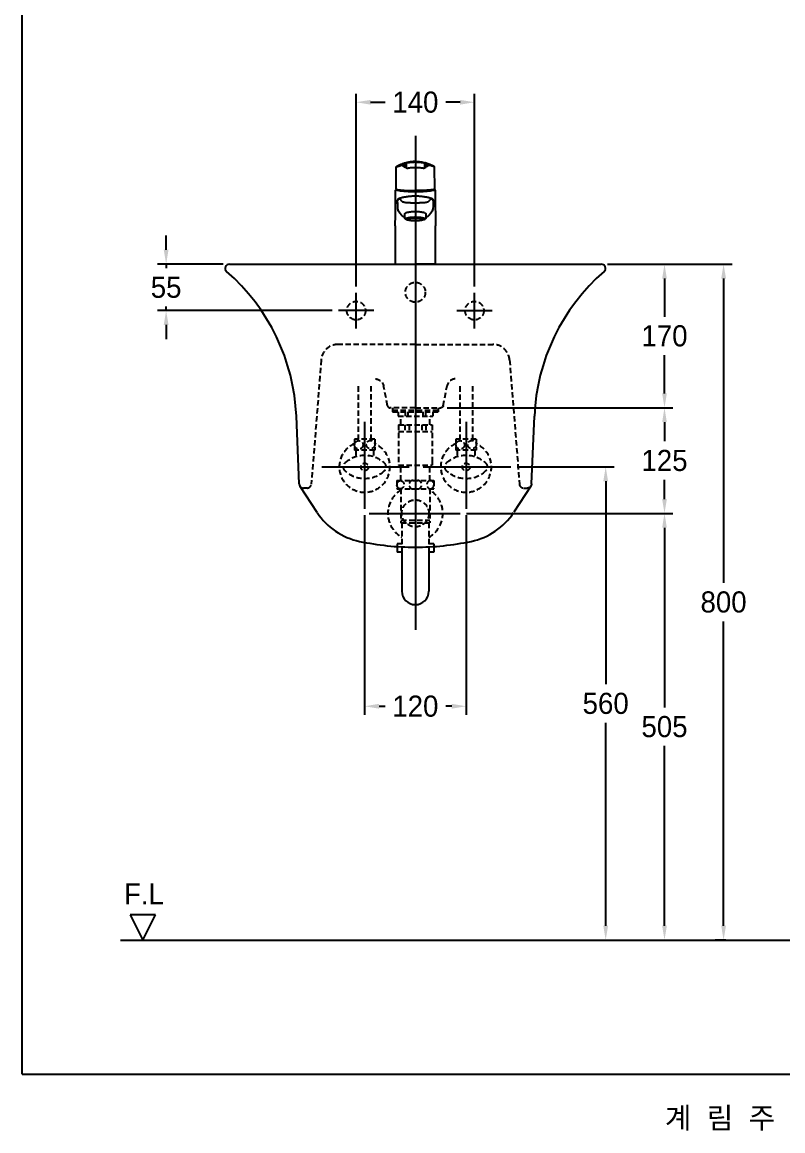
# Model space of a CAD drawing. Header units: millimetres. Extents: x 0 to 1800, y -67 to 2530.
# Drawn here: x 0 to 900, y -67 to 1245 of the extents above; entities that cross this region are included whole.
import ezdxf
from ezdxf.enums import TextEntityAlignment as Align
from ezdxf.lldxf.tags import DXFTag

# ---------------------------------------------------------------- set-up
doc = ezdxf.new("R2010")
doc.units = ezdxf.units.MM
doc.linetypes.add('DASHED2', pattern=[9.525, 6.35, -3.175])
for name, color, linetype in [('TEXT', 7, 'Continuous'), ('내부선 및 부속', 4, 'Continuous'), ('도각라인', 7, 'Continuous'), ('외형선', 3, 'Continuous'), ('점선', 6, 'DASHED2'), ('중심선', 1, 'DASHED'), ('치수선', 7, 'Continuous')]:
    doc.layers.add(name, color=color, linetype=linetype)
doc.styles.add('____', font='')
doc.styles.add('타이틀', font='H2GTRM.TTF', dxfattribs={"height": 25})
doc.styles.get('____').set_extended_font_data('굴림')
tags = doc.linetypes.add('DASHDOT', pattern=[70, 31, -13, 13, -13]).pattern_tags.tags
tags[10:11] = [DXFTag(74, 4), DXFTag(75, 0), DXFTag(340, '0'), DXFTag(46, 0.0), DXFTag(50, 0.0), DXFTag(44, 0.0), DXFTag(45, 0.0)]
tags[8:9] = [DXFTag(74, 4), DXFTag(75, 0), DXFTag(340, '0'), DXFTag(46, 0.0), DXFTag(50, 0.0), DXFTag(44, 0.0), DXFTag(45, 0.0)]
tags[6:7] = [DXFTag(74, 4), DXFTag(75, 0), DXFTag(340, '0'), DXFTag(46, 0.0), DXFTag(50, 0.0), DXFTag(44, 0.0), DXFTag(45, 0.0)]
tags[4:5] = [DXFTag(74, 4), DXFTag(75, 0), DXFTag(340, '0'), DXFTag(46, 0.0), DXFTag(50, 0.0), DXFTag(44, 0.0), DXFTag(45, 0.0)]
tags = doc.linetypes.add('DASHED', pattern=[25.72, 12.86, -12.86]).pattern_tags.tags
tags[6:7] = [DXFTag(74, 4), DXFTag(75, 0), DXFTag(340, '0'), DXFTag(46, 0.0), DXFTag(50, 0.0), DXFTag(44, 0.0), DXFTag(45, 0.0)]
tags[4:5] = [DXFTag(74, 4), DXFTag(75, 0), DXFTag(340, '0'), DXFTag(46, 0.0), DXFTag(50, 0.0), DXFTag(44, 0.0), DXFTag(45, 0.0)]
doc.dimstyles.new('MSADIM', dxfattribs={"dimtxt": 33, "dimasz": 17, "dimexe": 10, "dimexo": 7.5, "dimgap": 10, "dimtad": 0, "dimtih": 1, "dimtoh": 1, "dimdec": 0, "dimzin": 1, "dimdsep": 46, "dimtxsty": '____', "dimcen": 11.25, "dimadec": 0, "dimazin": 0, "dimtfac": 1, "dimtdec": 0, "dimtix": 1, "dimtmove": 0, "dimatfit": 3, "dimfxl": 0, "dimtolj": 1, "dimtzin": 1, "dimarcsym": 0})

# ---------------------------------------------------------------- blocks, each defined once
blk = doc.blocks.new('*D6')
at = {"layer": '치수선', "color": 0, "linetype": 'Continuous', "lineweight": -2}
for p, q in [((395.2, 932.4), (395.2, 1160.5)), ((535.2, 932.4), (535.2, 1160.5)), ((412.2, 1150.5), (429.3, 1150.5)), ((518.2, 1150.5), (501.2, 1150.5))]:
    blk.add_line(p, q, dxfattribs=at)
at = {"layer": '치수선', "color": 0, "linetype": 'Continuous'}
for points in [[(412.2, 1153.3), (412.2, 1147.7), (395.2, 1150.5)], [(518.2, 1153.3), (518.2, 1147.7), (535.2, 1150.5)]]:
    blk.add_solid(points, dxfattribs=at)
at = {"layer": '치수선', "color": 0, "linetype": 'Continuous', "insert": (465.2, 1150.5), "char_height": 25, "attachment_point": 5, "style": '____'}
blk.add_mtext('\\A1;140', dxfattribs=at)
blk = doc.blocks.new('*D7')
at = {"layer": '치수선', "color": 0, "linetype": 'Continuous', "lineweight": -2}
for p, q in [((170.3, 975.9), (170.3, 992.9)), ((237.7, 958.9), (160.3, 958.9)), ((170.3, 958.9), (170.3, 954.2)), ((170.3, 903.9), (170.3, 908.6)), ((366.7, 903.9), (160.3, 903.9)), ((170.3, 886.9), (170.3, 869.9))]:
    blk.add_line(p, q, dxfattribs=at)
at = {"layer": '치수선', "color": 0, "linetype": 'Continuous'}
for points in [[(167.5, 975.9), (173.2, 975.9), (170.3, 958.9)], [(167.5, 886.9), (173.2, 886.9), (170.3, 903.9)]]:
    blk.add_solid(points, dxfattribs=at)
at = {"layer": '치수선', "color": 0, "linetype": 'Continuous', "insert": (170.3, 931.4), "char_height": 25, "attachment_point": 5, "style": '____'}
blk.add_mtext('\\A1;55', dxfattribs=at)
blk = doc.blocks.new('*D8')
at = {"layer": '치수선', "color": 0, "linetype": 'Continuous', "lineweight": -2}
for p, q in [((692.7, 958.9), (770, 958.9)), ((760, 941.9), (760, 896.7)), ((760, 805.9), (760, 851)), ((502.7, 788.9), (770, 788.9))]:
    blk.add_line(p, q, dxfattribs=at)
at = {"layer": '치수선', "color": 0, "linetype": 'Continuous'}
for points in [[(757.2, 941.9), (762.8, 941.9), (760, 958.9)], [(757.2, 805.9), (762.8, 805.9), (760, 788.9)]]:
    blk.add_solid(points, dxfattribs=at)
at = {"layer": '치수선', "color": 0, "linetype": 'Continuous', "insert": (760, 873.9), "char_height": 25, "attachment_point": 5, "style": '____'}
blk.add_mtext('\\A1;170', dxfattribs=at)
blk = doc.blocks.new('*D9')
at = {"layer": '치수선', "color": 0, "linetype": 'Continuous', "lineweight": -2}
for p, q in [((502.7, 788.9), (770, 788.9)), ((760, 771.9), (760, 749.2)), ((760, 680.9), (760, 703.5)), ((525.7, 663.9), (770, 663.9))]:
    blk.add_line(p, q, dxfattribs=at)
at = {"layer": '치수선', "color": 0, "linetype": 'Continuous'}
for points in [[(757.2, 771.9), (762.8, 771.9), (760, 788.9)], [(757.2, 680.9), (762.8, 680.9), (760, 663.9)]]:
    blk.add_solid(points, dxfattribs=at)
at = {"layer": '치수선', "color": 0, "linetype": 'Continuous', "insert": (760, 726.4), "char_height": 25, "attachment_point": 5, "style": '____'}
blk.add_mtext('\\A1;125', dxfattribs=at)
blk = doc.blocks.new('*D10')
at = {"layer": '치수선', "color": 0, "linetype": 'Continuous', "lineweight": -2}
for p, q in [((525.7, 663.9), (770, 663.9)), ((760, 646.9), (760, 434.2)), ((760, 175.9), (760, 388.6)), ((733.1, 158.9), (770, 158.9))]:
    blk.add_line(p, q, dxfattribs=at)
at = {"layer": '치수선', "color": 0, "linetype": 'Continuous'}
for points in [[(757.2, 646.9), (762.8, 646.9), (760, 663.9)], [(757.2, 175.9), (762.8, 175.9), (760, 158.9)]]:
    blk.add_solid(points, dxfattribs=at)
at = {"layer": '치수선', "color": 0, "linetype": 'Continuous', "insert": (760, 411.4), "char_height": 25, "attachment_point": 5, "style": '____'}
blk.add_mtext('\\A1;505', dxfattribs=at)
blk = doc.blocks.new('*D11')
at = {"layer": '치수선', "color": 0, "linetype": 'Continuous', "lineweight": -2}
for p, q in [((692.7, 958.9), (839.9, 958.9)), ((829.9, 941.9), (829.9, 581.7)), ((829.9, 175.9), (829.9, 536.1)), ((832.4, 158.9), (819.9, 158.9))]:
    blk.add_line(p, q, dxfattribs=at)
at = {"layer": '치수선', "color": 0, "linetype": 'Continuous'}
for points in [[(827.1, 941.9), (832.8, 941.9), (829.9, 958.9)], [(827.1, 175.9), (832.8, 175.9), (829.9, 158.9)]]:
    blk.add_solid(points, dxfattribs=at)
at = {"layer": '치수선', "color": 0, "linetype": 'Continuous', "insert": (829.9, 558.9), "char_height": 25, "attachment_point": 5, "style": '____'}
blk.add_mtext('\\A1;800', dxfattribs=at)
blk = doc.blocks.new('*D12')
at = {"layer": '치수선', "color": 0, "linetype": 'Continuous', "lineweight": -2}
for p, q in [((585.5, 718.9), (700.4, 718.9)), ((690.4, 701.9), (690.4, 461.7)), ((690.4, 175.9), (690.4, 416.1)), ((678.5, 158.9), (700.4, 158.9))]:
    blk.add_line(p, q, dxfattribs=at)
at = {"layer": '치수선', "color": 0, "linetype": 'Continuous'}
for points in [[(687.6, 701.9), (693.3, 701.9), (690.4, 718.9)], [(687.6, 175.9), (693.3, 175.9), (690.4, 158.9)]]:
    blk.add_solid(points, dxfattribs=at)
at = {"layer": '치수선', "color": 0, "linetype": 'Continuous', "insert": (690.4, 438.9), "char_height": 25, "attachment_point": 5, "style": '____'}
blk.add_mtext('\\A1;560', dxfattribs=at)
blk = doc.blocks.new('*D13')
at = {"layer": '치수선', "color": 0, "linetype": 'Continuous', "lineweight": -2}
for p, q in [((405.2, 661.8), (405.2, 425.6)), ((525.2, 661.8), (525.2, 425.6)), ((422.2, 435.6), (429.3, 435.6)), ((508.2, 435.6), (501.2, 435.6))]:
    blk.add_line(p, q, dxfattribs=at)
at = {"layer": '치수선', "color": 0, "linetype": 'Continuous'}
for points in [[(422.2, 438.5), (422.2, 432.8), (405.2, 435.6)], [(508.2, 438.5), (508.2, 432.8), (525.2, 435.6)]]:
    blk.add_solid(points, dxfattribs=at)
at = {"layer": '치수선', "color": 0, "linetype": 'Continuous', "insert": (465.2, 435.6), "char_height": 25, "attachment_point": 5, "style": '____'}
blk.add_mtext('\\A1;120', dxfattribs=at)

msp = doc.modelspace()

# ---------------------------------------------------------------- linework, layer by layer
at = {"layer": '내부선 및 부속', "linetype": 'Continuous'}
for p, q in [((442.4, 1048.4), (442.6, 1072.8)), ((442.6, 1072.8), (442.6, 1073.7)), ((487.9, 1073.7), (487.9, 1073.7)), ((487.9, 1072.8), (487.9, 1073.7)), ((488.1, 1048.4), (487.9, 1072.8)), ((452.7, 1013.7), (452.7, 1018.4)), ((477.7, 1018.4), (477.7, 1013.7)), ((443.5, 624.6), (443.5, 617.9)), ((449.2, 617.9), (443.5, 617.9)), ((449.2, 624.3), (449.2, 571.9)), ((481.2, 624.3), (481.2, 571.9)), ((487, 617.9), (481.2, 617.9)), ((487, 624.6), (487, 617.9))]:
    msp.add_line(p, q, dxfattribs=at)
for centre, radius, start, end in [((447.8, 1069.6), 6.17, 40.9394, 90.3276), ((482.6, 1069.6), 6.17, 89.6724, 139.0606), ((465.2, 571.9), 16, 180, 0)]:
    msp.add_arc(centre, radius, start, end, dxfattribs=at)
for points, degree, knots in [([(448.3, 1076.9), (447.9, 1076.7), (447.3, 1076.5), (446.1, 1076), (444.9, 1075.5), (444, 1075.1), (443.5, 1074.8), (443.4, 1074.7), (443.3, 1074.6)], 3, [0, 0, 0, 0, 0.125751, 0.25087, 0.500195, 0.749311, 0.874844, 1, 1, 1, 1]), ([(453.2, 1078.8), (453.2, 1078.8), (453, 1078.7), (452.5, 1078.5), (451.8, 1078.2), (451.2, 1078), (450.8, 1077.8)], 3, [0, 0, 0, 0, 0.248773, 0.499961, 0.748114, 1, 1, 1, 1]), ([(453.2, 1078.8), (455, 1079.4), (458.6, 1080.3), (464.6, 1080.8), (471, 1080.4), (475, 1079.5), (477.3, 1078.8)], 3, [0, 0, 0, 0, 0.172614, 0.472869, 0.772389, 1, 1, 1, 1]), ([(455, 1078.7), (455, 1078.7), (455, 1078.7), (454.8, 1078.9), (454.7, 1078.9), (454.5, 1079), (454.4, 1079.1), (454.3, 1079.1)], 3, [0, 0, 0, 0, 0.121408, 0.121408, 0.607064, 0.607064, 1, 1, 1, 1]), ([(464.6, 1079.4), (464.2, 1079.4), (463.4, 1079.4), (462.2, 1079.3), (460.3, 1079.2), (458.4, 1079), (456.8, 1078.8), (455.9, 1078.7), (455.2, 1078.6), (455.1, 1078.7), (455, 1078.7)], 3, [0, 0, 0, 0, 0.08364, 0.166971, 0.251297, 0.499774, 0.623968, 0.749249, 0.875394, 1, 1, 1, 1]), ([(475.4, 1078.7), (475.4, 1078.7), (475.3, 1078.7), (475, 1078.7), (474.5, 1078.7), (473.7, 1078.8), (472.1, 1079), (470, 1079.2), (467.6, 1079.3), (466.4, 1079.4), (465.8, 1079.4)], 3, [0, 0, 0, 0, 0.083171, 0.166327, 0.250973, 0.376329, 0.500728, 0.749101, 0.874813, 1, 1, 1, 1]), ([(476.2, 1079.1), (476.1, 1079.1), (476, 1079), (475.8, 1078.9), (475.7, 1078.9), (475.6, 1078.8), (475.5, 1078.7), (475.4, 1078.7)], 3, [0, 0, 0, 0, 0.458457, 0.458457, 0.729349, 0.729349, 1, 1, 1, 1]), ([(478.2, 1078.4), (478, 1078.5), (477.5, 1078.7), (477.3, 1078.8), (477.2, 1078.8)], 3, [0, 0, 0, 0, 0.503034, 1, 1, 1, 1]), ([(481.8, 1077), (481.5, 1077.1), (480.7, 1077.4), (479.7, 1077.8), (478.9, 1078.1), (478.4, 1078.3), (478.2, 1078.4)], 3, [0, 0, 0, 0, 0.250372, 0.500014, 0.748927, 1, 1, 1, 1]), ([(487.2, 1074.6), (487.1, 1074.7), (486.9, 1074.9), (486.3, 1075.2), (485.4, 1075.6), (484.1, 1076.1), (482.9, 1076.6), (482.2, 1076.9)], 3, [0, 0, 0, 0, 0.165694, 0.331798, 0.499885, 0.749156, 1, 1, 1, 1]), ([(442.6, 1073.7), (442.7, 1073.7), (442.9, 1073.9), (443.4, 1074.1), (444.3, 1074.5), (445.7, 1075.1), (447, 1075.5), (447.8, 1075.8)], 3, [0, 0, 0, 0, 0.154023, 0.3203, 0.498135, 0.714224, 1, 1, 1, 1]), ([(454.6, 1072.9), (455.5, 1072.6), (455.6, 1072.6), (455.9, 1072.6), (456.6, 1072.7), (458.1, 1072.9), (460.6, 1073.2), (462.9, 1073.4), (464, 1073.4), (464.6, 1073.4)], 3, [0, 0, 0, 0, 0.083754, 0.167101, 0.251369, 0.500054, 0.748883, 0.875168, 1, 1, 1, 1]), ([(465.8, 1073.4), (466.2, 1073.4), (466.9, 1073.4), (468.1, 1073.3), (470, 1073.2), (471.8, 1073), (473.3, 1072.8), (474.2, 1072.7), (474.8, 1072.6), (474.9, 1072.6), (475, 1072.6)], 3, [0, 0, 0, 0, 0.083297, 0.166448, 0.250981, 0.499317, 0.623286, 0.748997, 0.874882, 1, 1, 1, 1]), ([(487.9, 1073.7), (487.8, 1073.7), (487.6, 1073.9), (487, 1074.1), (486.1, 1074.5), (484.8, 1075.1), (483.4, 1075.5), (482.7, 1075.8)], 3, [0, 0, 0, 0, 0.154023, 0.3203, 0.498135, 0.714224, 1, 1, 1, 1]), ([(441.7, 1046), (441.7, 1046), (441.7, 1046.1), (441.8, 1046.5), (442.2, 1046.9), (442.7, 1047.2), (443, 1047.3), (443.2, 1047.4)], 3, [0, 0, 0, 0, 0.04006, 0.118961, 0.377798, 0.727526, 1, 1, 1, 1]), ([(442.5, 1047.7), (442.6, 1047.6), (442.9, 1047.4), (443.7, 1047.2), (444.2, 1047.1), (445.5, 1046.9), (446.3, 1046.8), (448, 1046.6), (448.9, 1046.5), (452.1, 1046.2), (454.5, 1046.1), (459.7, 1045.9), (462.4, 1045.9), (465.2, 1045.9)], 3, [0, 0, 0, 0, 0.125, 0.125, 0.25, 0.25, 0.375, 0.375, 0.5, 0.5, 0.75, 0.75, 1, 1, 1, 1]), ([(442.7, 1046.9), (442.7, 1046.6), (443.8, 1046.2), (447.7, 1045.6), (450.5, 1045.4), (453.9, 1045.2)], 3, [0, 0, 0, 0, 0.5, 0.5, 1, 1, 1, 1]), ([(453.9, 1045.2), (455.6, 1045.1), (457.4, 1045), (461.3, 1044.9), (463.2, 1044.9), (465.2, 1044.9)], 3, [0, 0, 0, 0, 0.5, 0.5, 1, 1, 1, 1]), ([(488, 1047.7), (487.7, 1047.4), (486.9, 1047.2), (484.9, 1046.9), (484.2, 1046.8), (482.5, 1046.6), (481.5, 1046.5), (479.4, 1046.3), (478.3, 1046.3), (476, 1046.1), (474.7, 1046.1), (470.8, 1045.9), (468, 1045.9), (465.2, 1045.9)], 3, [0, 0, 0, 0, 0.25, 0.25, 0.375, 0.375, 0.5, 0.5, 0.625, 0.625, 0.75, 0.75, 1, 1, 1, 1]), ([(465.2, 1044.9), (467.2, 1044.9), (469.2, 1044.9), (473, 1045), (474.8, 1045.1), (476.6, 1045.2)], 3, [0, 0, 0, 0, 0.5, 0.5, 1, 1, 1, 1]), ([(476.6, 1045.2), (480, 1045.4), (482.8, 1045.6), (486.7, 1046.2), (487.7, 1046.6), (487.7, 1046.9)], 3, [0, 0, 0, 0, 0.5, 0.5, 1, 1, 1, 1]), ([(487.3, 1047.4), (487.6, 1047.3), (487.9, 1047.2), (488.2, 1046.9), (488.7, 1045.9)], 3, [0, 0, 0, 0, 0.891166, 1, 1, 1, 1]), ([(443.2, 1031.9), (443.2, 1031.8), (443.1, 1031.5), (442.9, 1031.2), (442.7, 1031), (442.5, 1031), (442.2, 1031.3), (441.9, 1031.9), (441.8, 1032.5), (441.7, 1035.1)], 3, [0, 0, 0, 0, 0.092253, 0.195753, 0.310078, 0.438828, 0.61431, 0.927777, 1, 1, 1, 1]), ([(444.2, 1034.4), (444.1, 1034), (443.8, 1033.4), (443.5, 1032.5), (443.3, 1032), (443.2, 1031.9)], 3, [0, 0, 0, 0, 0.499854, 0.864283, 1, 1, 1, 1]), ([(448.1, 1034.9), (447.9, 1035), (447.6, 1035.5), (447.1, 1035.8), (446.6, 1036), (446, 1036), (445.3, 1035.8), (444.8, 1035.3), (444.4, 1034.7), (444.2, 1034.4)], 3, [0, 0, 0, 0, 0.11347, 0.234522, 0.363327, 0.50003, 0.67978, 0.846318, 1, 1, 1, 1]), ([(452.7, 1014.2), (451.3, 1014.9), (449.9, 1015.8), (445.9, 1019.7), (444.3, 1023.5), (444.3, 1027.4)], 3, [0, 0, 0, 0, 0.290936, 0.290936, 1, 1, 1, 1]), ([(449.9, 1032.6), (449.8, 1032.8), (449.5, 1033), (449.3, 1033.3), (449.1, 1033.5), (448.9, 1033.7), (448.6, 1034), (448.4, 1034.4), (448.2, 1034.7), (448.1, 1034.9)], 3, [0, 0, 0, 0, 0.148029, 0.285468, 0.333976, 0.413001, 0.536729, 0.76998, 1, 1, 1, 1]), ([(458.3, 1031.3), (457.8, 1031.3), (456.7, 1031.3), (454.8, 1031.5), (452.8, 1031.7), (450.9, 1032.1), (450.3, 1032.4), (449.9, 1032.6)], 3, [0, 0, 0, 0, 0.126608, 0.254892, 0.513961, 0.738508, 1, 1, 1, 1]), ([(465.2, 1031.1), (464.6, 1031.1), (463.5, 1031.1), (461.7, 1031.2), (460, 1031.2), (458.8, 1031.3), (458.3, 1031.3)], 3, [0, 0, 0, 0, 0.245502, 0.497794, 0.749011, 1, 1, 1, 1]), ([(472.2, 1031.3), (471.6, 1031.3), (470.5, 1031.3), (468.9, 1031.2), (467.1, 1031.1), (465.9, 1031.1), (465.2, 1031.1)], 3, [0, 0, 0, 0, 0.252282, 0.502311, 0.712942, 1, 1, 1, 1]), ([(480.5, 1032.6), (480.4, 1032.5), (480.1, 1032.3), (479.4, 1032.1), (478.6, 1031.9), (477.3, 1031.6), (475.6, 1031.5), (473.7, 1031.3), (472.7, 1031.3), (472.2, 1031.3)], 3, [0, 0, 0, 0, 0.134492, 0.261766, 0.379705, 0.486505, 0.745341, 0.873507, 1, 1, 1, 1]), ([(486.2, 1027.4), (486.2, 1023.5), (484.5, 1019.7), (480.5, 1015.8), (479.2, 1014.9), (477.7, 1014.2)], 3, [0, 0, 0, 0, 0.709091, 0.709091, 1, 1, 1, 1]), ([(480.5, 1032.6), (481, 1033.1), (481.4, 1033.5), (481.8, 1034), (481.9, 1034.2), (482.2, 1034.5), (482.3, 1034.7), (482.4, 1034.9)], 3, [0, 0, 0, 0, 0.500004, 0.500004, 0.750006, 0.750006, 1, 1, 1, 1]), ([(486.2, 1034.4), (486.1, 1034.6), (485.8, 1035.1), (485.4, 1035.5), (484.9, 1035.9), (484.4, 1036), (483.7, 1036), (483, 1035.6), (482.6, 1035.1), (482.4, 1034.9)], 3, [0, 0, 0, 0, 0.114068, 0.235321, 0.363914, 0.49999, 0.680483, 0.847029, 1, 1, 1, 1]), ([(487.2, 1031.9), (487.2, 1032), (487, 1032.5), (486.7, 1033.4), (486.4, 1034), (486.2, 1034.4)], 3, [0, 0, 0, 0, 0.13594, 0.500146, 1, 1, 1, 1]), ([(488.8, 1035.1), (488.8, 1034.9), (488.8, 1034.5), (488.8, 1033.9), (488.7, 1032.8), (488.5, 1031.7), (488.1, 1031.1), (487.8, 1030.9), (487.5, 1031.1), (487.3, 1031.6), (487.2, 1031.9)], 3, [0, 0, 0, 0, 0.058074, 0.116031, 0.231715, 0.46298, 0.642043, 0.72089, 0.875045, 1, 1, 1, 1]), ([(465.2, 1010.1), (465, 1010.1), (464.4, 1010.1), (463.5, 1010.1), (462.3, 1010.2), (461.2, 1010.2), (460.2, 1010.3), (459.1, 1010.5), (458.2, 1010.6), (457.2, 1010.8), (456.4, 1011), (455.6, 1011.2), (454.9, 1011.5), (454.3, 1011.8), (453.8, 1012.1), (453.3, 1012.4), (453, 1012.7), (452.8, 1013.1), (452.7, 1013.5), (452.7, 1013.7), (452.7, 1013.7)], 3, [0, 0, 0, 0, 0.03216, 0.093309, 0.154497, 0.215742, 0.27708, 0.338559, 0.40024, 0.462211, 0.5246, 0.587601, 0.651523, 0.716856, 0.784287, 0.842861, 0.892186, 0.93599, 0.977075, 1, 1, 1, 1]), ([(454.6, 1011.8), (454.8, 1011.9), (455.3, 1012.1), (455.6, 1012.2), (455.9, 1012.4), (456.3, 1012.5), (456.7, 1012.6), (457.5, 1012.8), (458, 1012.9), (458.4, 1012.9), (458.9, 1013), (459.4, 1013.1), (459.9, 1013.2), (460.5, 1013.2), (461, 1013.3), (461.5, 1013.3), (462.1, 1013.4), (462.6, 1013.4), (463.1, 1013.4), (463.7, 1013.4), (464.2, 1013.4), (464.7, 1013.5), (465.2, 1013.5)], 2, [0, 0, 0, 0.080037, 0.16367, 0.16367, 0.247303, 0.247303, 0.330936, 0.414569, 0.414569, 0.498202, 0.498202, 0.581835, 0.581835, 0.665468, 0.665468, 0.749101, 0.749101, 0.832734, 0.832734, 0.916367, 0.916367, 1, 1, 1]), ([(477.7, 1013.7), (477.7, 1013.7), (477.7, 1013.5), (477.6, 1013.1), (477.4, 1012.8), (477.2, 1012.4), (476.8, 1012.1), (476.3, 1011.8), (475.7, 1011.5), (475, 1011.3), (474.2, 1011), (473.4, 1010.8), (472.4, 1010.6), (471.5, 1010.5), (470.4, 1010.4), (469.4, 1010.3), (468.3, 1010.2), (467.1, 1010.1), (466.1, 1010.1), (465.5, 1010.1), (465.2, 1010.1)], 3, [0, 0, 0, 0, 0.021022, 0.063347, 0.106004, 0.151989, 0.204422, 0.265513, 0.33275, 0.399542, 0.464481, 0.528085, 0.590824, 0.652997, 0.714792, 0.77633, 0.837693, 0.898939, 0.960114, 1, 1, 1, 1]), ([(465.2, 1013.5), (465.7, 1013.5), (466.3, 1013.4), (466.8, 1013.4), (467.3, 1013.4), (467.9, 1013.4), (468.4, 1013.4), (468.9, 1013.3), (469.5, 1013.3), (470, 1013.2), (471, 1013.1), (471.5, 1013), (472, 1012.9), (472.5, 1012.9), (472.9, 1012.8), (473.8, 1012.6), (474.2, 1012.5), (474.5, 1012.4), (474.8, 1012.2), (475.2, 1012.1), (475.4, 1012), (475.7, 1011.9), (475.9, 1011.8)], 2, [0, 0, 0, 0.083632, 0.083632, 0.167265, 0.167265, 0.250897, 0.250897, 0.33453, 0.33453, 0.418162, 0.501795, 0.501795, 0.585427, 0.585427, 0.66906, 0.752692, 0.752692, 0.836324, 0.836324, 0.919957, 0.919957, 1, 1, 1]), ([(441.5, 1004.1), (441.5, 1004.1), (441.5, 1003.8), (441.5, 1002.9), (441.5, 1000.1), (441.4, 997.1), (441.4, 994.6), (441.4, 994.1)], 3, [0, 0, 0, 0, 0.015047, 0.091734, 0.245109, 0.85861, 1, 1, 1, 1]), ([(489, 994.1), (489, 994.6), (489, 997.1), (489, 1000.1), (489, 1002.9), (489, 1003.8), (489, 1004.1), (489, 1004.1)], 3, [0, 0, 0, 0, 0.14139, 0.754891, 0.908266, 0.984953, 1, 1, 1, 1]), ([(441.2, 958.9), (441.3, 958.9), (441.6, 958.9), (442.9, 958.9), (445.1, 958.9), (448.1, 958.9), (451.8, 958.9), (454.9, 958.9), (457.1, 958.9), (458.6, 958.9), (461.3, 958.9), (463.7, 958.9), (465.2, 958.9)], 3, [0, 0, 0, 0, 0.110224, 0.237337, 0.364449, 0.491562, 0.618675, 0.745787, 0.777565, 0.809343, 0.8729, 1, 1, 1, 1]), ([(489.2, 958.9), (489.2, 958.9), (489.2, 958.9), (489.1, 958.9), (488.9, 958.9), (488.2, 958.9), (486.6, 958.9), (485.2, 958.9), (483.4, 958.9), (480.9, 958.9), (478.8, 958.9), (476.1, 958.9), (472.1, 958.9), (468.7, 958.9), (467.1, 958.9), (465.9, 958.9), (465.2, 958.9)], 2, [0, 0, 0, 0.015625, 0.03125, 0.0625, 0.125, 0.25, 0.331633, 0.392857, 0.5, 0.581633, 0.642857, 0.75, 0.875, 0.9375, 0.9625, 1, 1, 1])]:
    msp.add_open_spline(points, degree=degree, knots=knots, dxfattribs=at)
for points, degree in [([(448.2, 1076.8), (448.4, 1076.9), (448.5, 1077)], 2), ([(448.6, 1077), (448.5, 1076.9), (448.4, 1076.9), (448.3, 1076.9)], 3), ([(450.8, 1077.8), (450.2, 1077.6), (449.4, 1077.3), (448.6, 1077)], 3), ([(452.5, 1073.7), (452.5, 1075.1), (452.5, 1076.5), (452.5, 1077.9)], 3), ([(454.3, 1077.7), (454.3, 1076.8), (454.3, 1075.9)], 2), ([(465.8, 1079.4), (465.4, 1079.4), (465, 1079.4), (464.6, 1079.4)], 3), ([(476.2, 1077.7), (476.2, 1078.1), (475.8, 1078.6), (475.4, 1078.7)], 3), ([(476.2, 1077.7), (476.2, 1076.8), (476.2, 1075.9)], 2), ([(478, 1077.9), (478, 1076.5), (478, 1075.1), (478, 1073.7)], 3), ([(478, 1073.7), (478, 1075.1), (478, 1076.5), (478, 1077.9)], 3), ([(482.2, 1076.9), (482.1, 1076.9), (482, 1076.9), (481.8, 1077)], 3), ([(481.9, 1077), (482.1, 1076.9), (482.3, 1076.8)], 2), ([(454.6, 1072.9), (453.5, 1073.3), (452.5, 1073.7)], 2), ([(454.3, 1075.9), (454.3, 1074.8), (454.3, 1073.6)], 2), ([(454.6, 1072.9), (454.4, 1073.1), (454.3, 1073.4), (454.3, 1073.6)], 3), ([(465.8, 1073.4), (465.2, 1073.4), (464.6, 1073.4)], 2), ([(475.9, 1072.9), (476.9, 1073.3), (478, 1073.7)], 2), ([(476.2, 1075.9), (476.2, 1074.8), (476.2, 1073.6)], 2), ([(487.9, 1073.7), (487.9, 1074.1), (487.6, 1074.5), (487.2, 1074.6)], 3), ([(441.7, 1035.1), (441.7, 1038.7), (441.7, 1042.3), (441.7, 1045.9)], 3), ([(442.4, 1047.8), (442.4, 1047.8), (442.4, 1048.1), (442.4, 1048.4)], 3), ([(442.5, 1047.7), (442.5, 1047.7), (442.4, 1047.7), (442.4, 1047.8)], 3), ([(443.2, 1047.4), (442.8, 1047), (442.7, 1047), (442.7, 1046.9)], 3), ([(444.5, 1035.2), (445.2, 1036.5), (446, 1037)], 2), ([(446, 1037), (456.2, 1039.7), (465.4, 1039.7)], 2), ([(465.1, 1039.7), (474.2, 1039.7), (484.4, 1037)], 2), ([(484.4, 1037), (485.3, 1036.5), (486, 1035.2)], 2), ([(487.7, 1046.9), (487.7, 1047), (487.7, 1047), (487.3, 1047.4)], 3), ([(488, 1047.8), (488.1, 1047.8), (488.1, 1048.1), (488.1, 1048.4)], 3), ([(488, 1047.8), (488, 1047.7), (488, 1047.7), (488, 1047.7)], 3), ([(488.7, 1045.9), (488.8, 1042.3), (488.8, 1038.7), (488.8, 1035.1)], 3), ([(441.5, 1004.1), (441.5, 1011.3), (441.6, 1018.5), (441.6, 1025.8)], 3), ([(441.6, 1025.8), (441.6, 1028.9), (441.6, 1032), (441.7, 1035.1)], 3), ([(444.2, 1034.4), (444.2, 1034.7), (444.3, 1035), (444.6, 1035.3)], 3), ([(444.3, 1027.4), (444.3, 1029.7), (444.3, 1032), (444.2, 1034.4)], 3), ([(444.3, 1027.4), (444.3, 1027.4), (444.3, 1027.4), (444.3, 1027.4)], 3), ([(485.9, 1035.3), (486.1, 1035), (486.2, 1034.7), (486.2, 1034.4)], 3), ([(486.2, 1034.4), (486.2, 1032), (486.2, 1029.7), (486.2, 1027.4)], 3), ([(486.2, 1027.4), (486.2, 1027.4), (486.2, 1027.4), (486.2, 1027.4)], 3), ([(488.8, 1035.1), (488.8, 1032), (488.8, 1028.9), (488.8, 1025.8)], 3), ([(488.8, 1025.8), (488.9, 1020), (488.9, 1014.3), (489, 1004.1)], 3), ([(441.4, 994.1), (441.4, 982.4), (441.3, 970.6), (441.2, 958.9)], 3), ([(489.2, 958.9), (489.2, 970.6), (489.1, 982.4), (489, 994.1)], 3), ([(441.2, 958.9), (441.2, 958.9), (441.2, 958.9)], 2), ([(489.2, 958.9), (489.2, 958.9), (489.2, 958.9)], 2)]:
    msp.add_open_spline(points, degree=degree, dxfattribs=at)
for points, weights in [([(448.5, 1077), (448.6, 1077), (448.6, 1077)], [0.999868571758, 0.985788583755, 0.973063528538]), ([(455, 1078.7), (454.2, 1078.5), (454.3, 1077.7)], [1, 0.785155773163, 1]), ([(475, 1072.6), (476.2, 1072.3), (476.2, 1073.6)], [1, 0.610394537449, 1]), ([(453.2, 1012.6), (455.8, 1014.7), (465.2, 1014.7)], [0.911089301109, 0.761760473251, 1]), ([(465.2, 1021.3), (477.7, 1021.3), (477.7, 1018.4)], [1, 0.707106769085, 1]), ([(465.2, 1014.7), (474.7, 1014.7), (477.2, 1012.6)], [1, 0.7617623806, 0.911086916924])]:
    msp.add_rational_spline(points, weights, degree=2, dxfattribs=at)
for points, weights, knots in [([(452.5, 1077.9), (452.5, 1078.3), (452.9, 1078.7), (453, 1078.8), (453.2, 1078.8)], [0.857696473598, 0.828921318054, 1, 0.927208960056, 0.890598535538], [0, 0, 0, 0.701517, 0.701517, 1, 1, 1]), ([(477.2, 1078.8), (477.4, 1078.8), (477.6, 1078.7), (478, 1078.4), (478, 1077.9)], [0.890763700008, 0.927372932434, 1, 0.828757882118, 0.857751607895], [0, 0, 0, 0.297812, 0.297812, 1, 1, 1]), ([(442.6, 1073.7), (442.6, 1074.1), (442.9, 1074.4), (443.1, 1074.6), (443.3, 1074.6)], [0.853807806969, 0.847449600697, 1, 0.908279657364, 0.874004244804], [0, 0, 0, 0.624514, 0.624514, 1, 1, 1]), ([(452.7, 1018.4), (452.7, 1018.4), (452.7, 1018.4), (452.7, 1021.3), (465.2, 1021.3)], [0.999898374081, 0.999949157238, 1, 0.707106769085, 1], [0, 0, 0, 0.000173, 0.000173, 1, 1, 1])]:
    msp.add_rational_spline(points, weights, degree=2, knots=knots, dxfattribs=at)
at = {"layer": '도각라인'}
for q in [(0, 2530), (1800, 0)]:
    msp.add_line((0, 0), q, dxfattribs=at)
at = {"layer": '외형선', "linetype": 'Continuous'}
for p, q in [((245.2, 958.9), (685.2, 958.9)), ((327.7, 698.7), (324.4, 778.8)), ((602.7, 698.7), (606.1, 778.8)), ((328.5, 696.1), (348.7, 665.3)), ((601.9, 696.1), (581.7, 665.3)), ((157.6, 188.9), (127.6, 188.9)), ((127.6, 188.9), (142.6, 158.9)), ((142.6, 158.9), (157.6, 188.9)), ((116.5, 158.9), (1535.9, 158.9))]:
    msp.add_line(p, q, dxfattribs=at)
at = {"layer": '외형선', "linetype": 'Continuous', "flags": 128}
msp.add_lwpolyline([(602.7, 698.7, -0.135132), (601.9, 696.1)], format="xyb", dxfattribs=at)
at = {"layer": '외형선', "linetype": 'Continuous'}
for centre, radius, start, end in [((245.2, 953.9), 5, 89.9985, 229.0344), ((685.2, 953.9), 5, 310.9656, 89.9985), ((84.6, 768.9), 240, 2.3818, 49.0344), ((845.8, 768.9), 240, 130.9656, 177.6182), ((332.7, 698.9), 5, 182.3831, 213.1666), ((415.7, 709), 80, 213.5742, 258.0849), ((514.8, 709), 80, 281.9151, 326.4258), ((465.2, 943.9), 320, 258.0849, 270), ((465.2, 943.9), 320, 270, 281.9151)]:
    msp.add_arc(centre, radius, start, end, dxfattribs=at)
at = {"layer": '점선'}
for p, q in [((465.2, 863.9), (373.7, 863.9)), ((465.2, 863.9), (556.8, 863.9)), ((353.8, 845.5), (342.1, 698.5)), ((576.7, 845.5), (588.4, 698.5)), ((397.7, 814.3), (397.7, 751.6)), ((412.7, 814.5), (412.7, 751.6)), ((432.3, 791.3), (427.7, 814.9)), ((498.2, 791.3), (502.7, 814.9)), ((517.7, 814.3), (517.7, 751.6)), ((532.7, 814.5), (532.7, 751.6)), ((465.2, 788.9), (435.2, 788.9)), ((438.2, 788.9), (438.2, 783.9)), ((465.2, 788.9), (495.2, 788.9)), ((492.2, 788.9), (492.2, 783.9)), ((438.2, 785.9), (492.2, 785.9)), ((438.2, 783.9), (492.2, 783.9)), ((444.7, 783.9), (444.7, 778.9)), ((444.7, 778.9), (485.7, 778.9)), ((448.2, 768.9), (448.2, 778.9)), ((453.2, 783.9), (453.2, 778.9)), ((456.2, 783.9), (456.2, 778.9)), ((474.2, 783.9), (474.2, 778.9)), ((477.2, 783.9), (477.2, 778.9)), ((482.2, 768.9), (482.2, 778.9)), ((485.7, 783.9), (485.7, 778.9)), ((445.2, 768.9), (445.2, 720.9)), ((445.2, 768.9), (485.2, 768.9)), ((452.7, 768.9), (452.7, 760.9)), ((457.7, 768.9), (457.7, 760.9)), ((472.7, 768.9), (472.7, 760.9)), ((477.7, 768.9), (477.7, 760.9)), ((485.2, 768.9), (485.2, 724.1)), ((393.2, 751.6), (393.2, 738.6)), ((417.2, 751.6), (393.2, 751.6)), ((417.2, 751.6), (417.2, 738.6)), ((445.2, 760.9), (485.2, 760.9)), ((513.2, 751.6), (513.2, 738.6)), ((537.2, 751.6), (513.2, 751.6)), ((537.2, 751.6), (537.2, 738.6)), ((417.2, 738.6), (393.2, 738.6)), ((394.7, 738.6), (394.7, 731.2)), ((415.7, 738.6), (415.7, 731.2)), ((537.2, 738.6), (513.2, 738.6)), ((514.7, 738.6), (514.7, 731.2)), ((535.7, 738.6), (535.7, 731.2)), ((485.2, 724.1), (485.2, 720.9)), ((445.2, 720.9), (485.2, 720.9)), ((448.2, 702.9), (448.2, 720.9)), ((482.2, 702.9), (482.2, 720.9)), ((443.2, 702.9), (487.2, 702.9)), ((443.2, 702.9), (443.2, 692.9)), ((487.2, 702.9), (487.2, 692.9)), ((337.1, 693.9), (332.7, 693.9)), ((443.2, 692.9), (487.2, 692.9)), ((448.2, 692.9), (448.2, 652.9)), ((482.2, 692.9), (482.2, 652.9)), ((593.3, 693.9), (597.7, 693.9)), ((448.2, 655.9), (482.2, 655.9)), ((448.2, 652.9), (482.2, 652.9)), ((449.2, 652.9), (449.2, 624.3)), ((481.2, 652.9), (481.2, 624.3)), ((449.2, 627.9), (443.5, 627.9)), ((443.5, 627.9), (443.5, 624.6)), ((487, 627.9), (481.2, 627.9)), ((487, 627.9), (487, 624.6))]:
    msp.add_line(p, q, dxfattribs=at)
at = {"layer": '점선', "flags": 128}
for points in [[(418, 823, -0.356963), (427.7, 814.9)], [(498.2, 791.3, -0.3599), (495.2, 788.9)], [(382.5, 713.7, -0.44), (382.5, 724)], [(382.5, 724, -0.388889), (428, 724)], [(428, 724, -0.44), (428, 713.7)], [(502.5, 713.7, -0.44), (502.5, 724)], [(502.5, 724, -0.388889), (548, 724)], [(548, 724, -0.44), (548, 713.7)], [(428, 713.7, -0.388889), (382.5, 713.7)], [(548, 713.7, -0.388889), (502.5, 713.7)], [(447.5, 692.9, -0.859727), (447.5, 702.8)], [(447.5, 702.8, -0.859727), (447.5, 692.9)], [(601.9, 696.1, -0.253192), (597.7, 693.9)]]:
    msp.add_lwpolyline(points, format="xyb", dxfattribs=at)
at = {"layer": '점선'}
for centre, radius in [((465.2, 925.6), 11.8), ((395.2, 903.9), 11), ((535.2, 903.9), 11), ((398.3, 745), 5), ((412.2, 745.3), 5), ((518.3, 745), 5), ((532.2, 745.3), 5), ((405.2, 718.9), 4.5), ((525.2, 718.9), 4.5), ((465.2, 663.9), 16)]:
    msp.add_circle(centre, radius, dxfattribs=at)
for centre, radius, start, end in [((373.7, 843.9), 20, 90, 175.4596), ((556.8, 843.9), 20, 4.5404, 90), ((512.5, 813), 10, 90.5972, 169.1759), ((435.2, 791.9), 3, 190.8241, 269.9992), ((405.2, 718.9), 30, 113.5781, 66.4217), ((525.2, 718.9), 30, 113.5781, 66.4217), ((332.7, 698.9), 5, 213.1669, 270), ((337.1, 698.9), 5, 270, 355.4596), ((462.7, 697.9), 5, 90, 270), ((467.7, 697.9), 5, 270, 90), ((483.7, 697.9), 5, 98.6269, 261.3731), ((482.2, 697.9), 5, 278.6269, 81.3731), ((593.3, 698.9), 5, 184.5404, 270), ((465.2, 663.9), 32.5, 121.5389, 240.5076), ((465.2, 663.9), 32.5, 299.4924, 58.4611)]:
    msp.add_arc(centre, radius, start, end, dxfattribs=at)
at = {"layer": '중심선', "linetype": 'DASHDOT'}
for p, q in [((465.2, 1110.6), (465.2, 525.9)), ((395.2, 882.9), (395.2, 924.9)), ((535.2, 882.9), (535.2, 924.9)), ((416.2, 903.9), (374.2, 903.9)), ((514.2, 903.9), (556.2, 903.9)), ((405.2, 772.3), (405.2, 669.3)), ((525.2, 772.3), (525.2, 669.3)), ((354.4, 718.9), (458, 718.9)), ((474.4, 718.9), (578, 718.9)), ((410.5, 663.9), (518.2, 663.9))]:
    msp.add_line(p, q, dxfattribs=at)

# ---------------------------------------------------------------- texts
at = {"layer": 'TEXT', "style": '타이틀'}
msp.add_text('F.L', height=25, dxfattribs=at).set_placement((144.1, 213.5), align=Align.MIDDLE)
msp.add_text('계  림  주  식  회  사', height=25, dxfattribs=at).set_placement((900, -51.7), align=Align.MIDDLE_CENTER)

# ---------------------------------------------------------------- dimensions: what is measured, and where the dimension line sits
at = {"layer": '치수선', "linetype": 'Continuous'}
for base, p1, p2, picture, middle in [((535.2, 1150.5), (395.2, 924.9), (535.2, 924.9), '*D6', (465.2, 1150.5)), ((525.2, 435.6), (405.2, 669.3), (525.2, 669.3), '*D13', (465.2, 435.6))]:
    dim = msp.add_linear_dim(base=base, p1=p1, p2=p2, dimstyle='MSADIM', override={"dimtxt": 25}, dxfattribs=at)
    dim.commit()
    dim.dimension.update_dxf_attribs({"geometry": picture, "text_midpoint": middle, "dimtype": 160})
for base, p1, p2, picture, middle in [((170.3, 903.9), (245.2, 958.9), (374.2, 903.9), '*D7', (170.3, 931.4)), ((829.9, 158.9), (685.2, 958.9), (839.9, 158.9), '*D11', (829.9, 558.9)), ((690.4, 158.9), (578, 718.9), (671, 158.9), '*D12', (690.4, 438.9))]:
    dim = msp.add_linear_dim(base=base, p1=p1, p2=p2, angle=90, dimstyle='MSADIM', override={"dimtxt": 25}, dxfattribs=at)
    dim.commit()
    dim.dimension.update_dxf_attribs({"geometry": picture, "text_midpoint": middle, "dimtype": 160})
for base, p1, p2, picture, middle in [((760, 788.9), (685.2, 958.9), (495.2, 788.9), '*D8', (760, 873.9)), ((760, 663.9), (495.2, 788.9), (518.2, 663.9), '*D9', (760, 726.4)), ((760, 158.9), (518.2, 663.9), (725.6, 158.9), '*D10', (760, 411.4))]:
    dim = msp.add_linear_dim(base=base, p1=p1, p2=p2, angle=90, dimstyle='MSADIM', override={"dimtxt": 25}, dxfattribs=at)
    dim.commit()
    dim.dimension.update_dxf_attribs({"geometry": picture, "text_midpoint": middle})

doc.saveas('drawing.dxf')
